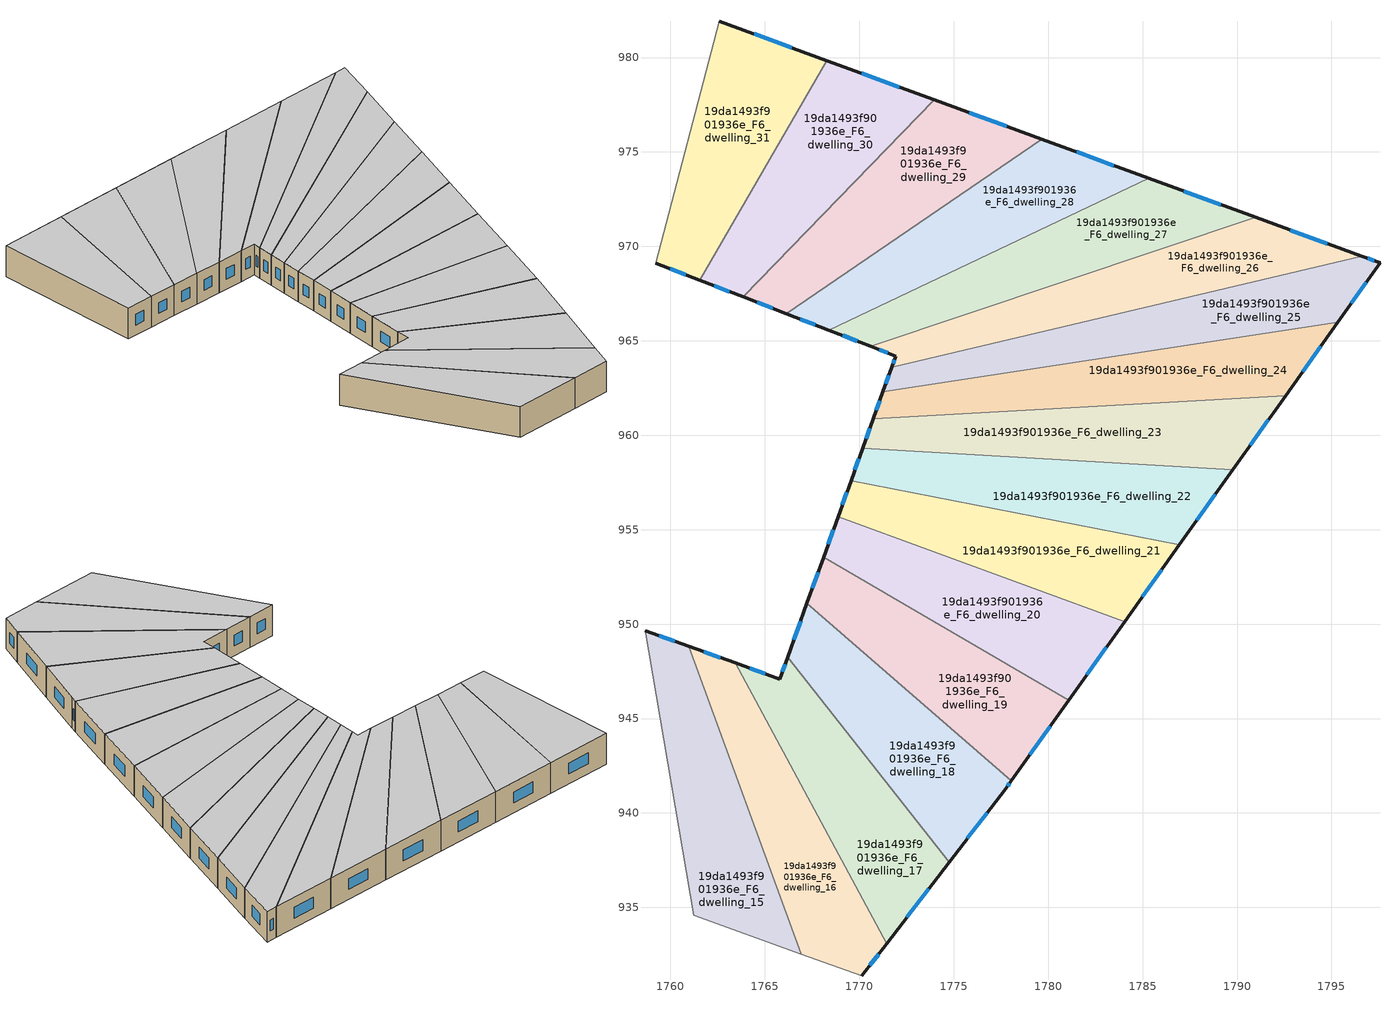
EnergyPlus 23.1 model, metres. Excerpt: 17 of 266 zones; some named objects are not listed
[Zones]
19da1493f901936e_F6_dwelling_15
 floor to 19da1493f901936e_F5_dwelling_15 (EU_floor_Construction): 1760.98,948.82 1766.92,932.53 1761.23,934.58 1758.65,949.65 z18
 wall outside (EU_wall_Construction): 1760.98,948.82 1758.65,949.65 z18:21
 wall to 19da1493f901936e_F6_dwelling_16 (EU_wall_Construction): 1766.92,932.53 1760.98,948.82 z18:21
 wall adiabatic (EU_wall_Construction): 1761.23,934.58 1766.92,932.53 z18:21
 wall to 19da1493f901936e_F6_dwelling_14 (EU_wall_Construction): 1758.65,949.65 1761.23,934.58 z18:21
 window (EU_Window_Construction): 1760.22,949.09 1759.41,949.38 z18.98:20.02
 ceiling to 19da1493f901936e_F7_dwelling_15 (EU_floor_Construction): 1766.92,932.53 1760.98,948.82 1758.65,949.65 1761.23,934.58 z21
19da1493f901936e_F6_dwelling_16
 floor to 19da1493f901936e_F5_dwelling_16 (EU_floor_Construction): 1763.42,947.94 1771.44,933.08 1770.13,931.38 1766.92,932.53 1760.98,948.82 z18
 wall outside (EU_wall_Construction): 1763.42,947.94 1760.98,948.82 / 1770.13,931.38 1771.44,933.08 z18:21
 wall to 19da1493f901936e_F6_dwelling_17 (EU_wall_Construction): 1771.44,933.08 1763.42,947.94 z18:21
 wall adiabatic (EU_wall_Construction): 1766.92,932.53 1770.13,931.38 z18:21
 window (EU_Window_Construction): 1762.63,948.23 1761.77,948.54 / 1770.56,931.93 1771.02,932.53 z18.98:20.02
 ceiling to 19da1493f901936e_F7_dwelling_16 (EU_floor_Construction): 1770.13,931.38 1771.44,933.08 1763.42,947.94 1760.98,948.82 1766.92,932.53 z21
19da1493f901936e_F6_dwelling_17
 floor to 19da1493f901936e_F5_dwelling_17 (EU_floor_Construction): 1766.2,948.24 1774.75,937.38 1771.44,933.08 1763.42,947.94 1765.79,947.09 z18
 wall outside (EU_wall_Construction): 1766.2,948.24 1765.79,947.09 1763.42,947.94 / 1771.44,933.08 1774.75,937.38 z18:21
 wall to 19da1493f901936e_F6_dwelling_18 (EU_wall_Construction): 1774.75,937.38 1766.2,948.24 z18:21
 window (EU_Window_Construction): 1765.02,947.37 1764.19,947.67 / 1766.07,947.87 1765.93,947.47 / 1772.52,934.48 1773.68,935.99 z18.98:20.02
 ceiling to 19da1493f901936e_F7_dwelling_17 (EU_floor_Construction): 1771.44,933.08 1774.75,937.38 1766.2,948.24 1765.79,947.09 1763.42,947.94 z21
19da1493f901936e_F6_dwelling_18
 floor to 19da1493f901936e_F5_dwelling_18 (EU_floor_Construction): 1778.05,941.7 1777.75,941.29 1774.75,937.38 1766.2,948.24 1767.23,951.09 z18
 wall outside (EU_wall_Construction): 1767.23,951.09 1766.2,948.24 / 1774.75,937.38 1777.75,941.29 1778.05,941.7 z18:21
 wall to 19da1493f901936e_F6_dwelling_19 (EU_wall_Construction): 1778.05,941.7 1767.23,951.09 z18:21
 window (EU_Window_Construction): 1766.89,950.17 1766.54,949.17 / 1777.85,941.42 1777.95,941.57 / 1775.73,938.65 1776.78,940.02 z18.98:20.02
 ceiling to 19da1493f901936e_F7_dwelling_18 (EU_floor_Construction): 1774.75,937.38 1777.75,941.29 1778.05,941.7 1767.23,951.09 1766.2,948.24 z21
19da1493f901936e_F6_dwelling_19
 floor to 19da1493f901936e_F5_dwelling_19 (EU_floor_Construction): 1781.09,945.98 1778.05,941.7 1767.23,951.09 1768.11,953.54 z18
 wall outside (EU_wall_Construction): 1768.11,953.54 1767.23,951.09 / 1778.05,941.7 1781.09,945.98 z18:21
 wall to 19da1493f901936e_F6_dwelling_20 (EU_wall_Construction): 1781.09,945.98 1768.11,953.54 z18:21
 window (EU_Window_Construction): 1767.82,952.75 1767.51,951.89 / 1779.04,943.09 1780.1,944.59 z18.98:20.02
 ceiling to 19da1493f901936e_F7_dwelling_19 (EU_floor_Construction): 1778.05,941.7 1781.09,945.98 1768.11,953.54 1767.23,951.09 z21
19da1493f901936e_F6_dwelling_20
 floor to 19da1493f901936e_F5_dwelling_20 (EU_floor_Construction): 1784.05,950.13 1781.09,945.98 1768.11,953.54 1768.88,955.69 z18
 wall outside (EU_wall_Construction): 1768.88,955.69 1768.11,953.54 / 1781.09,945.98 1784.05,950.13 z18:21
 wall to 19da1493f901936e_F6_dwelling_21 (EU_wall_Construction): 1784.05,950.13 1768.88,955.69 z18:21
 window (EU_Window_Construction): 1768.63,954.99 1768.36,954.24 / 1782.05,947.33 1783.09,948.78 z18.98:20.02
 ceiling to 19da1493f901936e_F7_dwelling_20 (EU_floor_Construction): 1781.09,945.98 1784.05,950.13 1768.88,955.69 1768.11,953.54 z21
19da1493f901936e_F6_dwelling_21
 floor to 19da1493f901936e_F5_dwelling_21 (EU_floor_Construction): 1786.94,954.2 1784.05,950.13 1768.88,955.69 1769.57,957.6 z18
 wall outside (EU_wall_Construction): 1769.57,957.6 1768.88,955.69 / 1784.05,950.13 1786.94,954.2 z18:21
 wall to 19da1493f901936e_F6_dwelling_22 (EU_wall_Construction): 1786.94,954.2 1769.57,957.6 z18:21
 window (EU_Window_Construction): 1769.34,956.98 1769.1,956.31 / 1784.99,951.46 1786,952.88 z18.98:20.02
 ceiling to 19da1493f901936e_F7_dwelling_21 (EU_floor_Construction): 1784.05,950.13 1786.94,954.2 1769.57,957.6 1768.88,955.69 z21
19da1493f901936e_F6_dwelling_22
 floor to 19da1493f901936e_F5_dwelling_22 (EU_floor_Construction): 1789.78,958.18 1786.94,954.2 1769.57,957.6 1770.18,959.32 z18
 wall outside (EU_wall_Construction): 1770.18,959.32 1769.57,957.6 / 1786.94,954.2 1789.78,958.18 z18:21
 wall to 19da1493f901936e_F6_dwelling_23 (EU_wall_Construction): 1789.78,958.18 1770.18,959.32 z18:21
 window (EU_Window_Construction): 1769.98,958.76 1769.77,958.16 / 1787.87,955.49 1788.86,956.89 z18.98:20.02
 ceiling to 19da1493f901936e_F7_dwelling_22 (EU_floor_Construction): 1786.94,954.2 1789.78,958.18 1770.18,959.32 1769.57,957.6 z21
19da1493f901936e_F6_dwelling_23
 floor to 19da1493f901936e_F5_dwelling_23 (EU_floor_Construction): 1792.57,962.11 1789.78,958.18 1770.18,959.32 1770.74,960.88 z18
 wall outside (EU_wall_Construction): 1770.74,960.88 1770.18,959.32 / 1789.78,958.18 1792.57,962.11 z18:21
 wall to 19da1493f901936e_F6_dwelling_24 (EU_wall_Construction): 1792.57,962.11 1770.74,960.88 z18:21
 window (EU_Window_Construction): 1770.56,960.37 1770.36,959.83 / 1790.69,959.46 1791.67,960.83 z18.98:20.02
 ceiling to 19da1493f901936e_F7_dwelling_23 (EU_floor_Construction): 1789.78,958.18 1792.57,962.11 1770.74,960.88 1770.18,959.32 z21
19da1493f901936e_F6_dwelling_24
 floor to 19da1493f901936e_F5_dwelling_24 (EU_floor_Construction): 1795.33,965.97 1792.57,962.11 1770.74,960.88 1771.25,962.29 z18
 wall outside (EU_wall_Construction): 1771.25,962.29 1770.74,960.88 / 1792.57,962.11 1795.33,965.97 z18:21
 wall to 19da1493f901936e_F6_dwelling_25 (EU_wall_Construction): 1795.33,965.97 1771.25,962.29 z18:21
 window (EU_Window_Construction): 1771.08,961.83 1770.91,961.34 / 1793.47,963.36 1794.43,964.72 z18.98:20.02
 ceiling to 19da1493f901936e_F7_dwelling_24 (EU_floor_Construction): 1792.57,962.11 1795.33,965.97 1771.25,962.29 1770.74,960.88 z21
19da1493f901936e_F6_dwelling_25
 floor to 19da1493f901936e_F5_dwelling_25 (EU_floor_Construction): 1797.57,969.12 1795.33,965.97 1771.25,962.29 1771.72,963.6 1796.6,969.48 z18
 wall outside (EU_wall_Construction): 1771.72,963.6 1771.25,962.29 / 1795.33,965.97 1797.57,969.12 1796.6,969.48 z18:21
 wall to 19da1493f901936e_F6_dwelling_26 (EU_wall_Construction): 1796.6,969.48 1771.72,963.6 z18:21
 window (EU_Window_Construction): 1771.57,963.18 1771.4,962.72 / 1797.26,969.24 1796.92,969.36 / 1796.06,967 1796.84,968.1 z18.98:20.02
 ceiling to 19da1493f901936e_F7_dwelling_25 (EU_floor_Construction): 1795.33,965.97 1797.57,969.12 1796.6,969.48 1771.72,963.6 1771.25,962.29 z21
19da1493f901936e_F6_dwelling_26
 floor to 19da1493f901936e_F5_dwelling_26 (EU_floor_Construction): 1796.6,969.48 1771.72,963.6 1771.93,964.2 1770.62,964.7 1790.99,971.53 z18
 wall outside (EU_wall_Construction): 1770.62,964.7 1771.93,964.2 1771.72,963.6 / 1796.6,969.48 1790.99,971.53 z18:21
 wall to 19da1493f901936e_F6_dwelling_27 (EU_wall_Construction): 1790.99,971.53 1770.62,964.7 z18:21
 window (EU_Window_Construction): 1771.86,964 1771.79,963.79 / 1771.05,964.54 1771.5,964.36 / 1794.78,970.15 1792.81,970.87 z18.98:20.02
 ceiling to 19da1493f901936e_F7_dwelling_26 (EU_floor_Construction): 1796.6,969.48 1790.99,971.53 1770.62,964.7 1771.93,964.2 1771.72,963.6 z21
19da1493f901936e_F6_dwelling_27
 floor to 19da1493f901936e_F5_dwelling_27 (EU_floor_Construction): 1790.99,971.53 1770.62,964.7 1768.4,965.57 1785.33,973.6 z18
 wall outside (EU_wall_Construction): 1768.4,965.57 1770.62,964.7 / 1790.99,971.53 1785.33,973.6 z18:21
 wall to 19da1493f901936e_F6_dwelling_28 (EU_wall_Construction): 1785.33,973.6 1768.4,965.57 z18:21
 window (EU_Window_Construction): 1769.12,965.29 1769.9,964.98 / 1789.15,972.21 1787.17,972.93 z18.98:20.02
 ceiling to 19da1493f901936e_F7_dwelling_27 (EU_floor_Construction): 1790.99,971.53 1785.33,973.6 1768.4,965.57 1770.62,964.7 z21
19da1493f901936e_F6_dwelling_28
 floor to 19da1493f901936e_F5_dwelling_28 (EU_floor_Construction): 1785.33,973.6 1768.4,965.57 1766.15,966.44 1779.66,975.68 z18
 wall outside (EU_wall_Construction): 1766.15,966.44 1768.4,965.57 / 1785.33,973.6 1779.66,975.68 z18:21
 wall to 19da1493f901936e_F6_dwelling_29 (EU_wall_Construction): 1779.66,975.68 1766.15,966.44 z18:21
 window (EU_Window_Construction): 1766.88,966.16 1767.66,965.85 / 1783.49,974.28 1781.5,975 z18.98:20.02
 ceiling to 19da1493f901936e_F7_dwelling_28 (EU_floor_Construction): 1785.33,973.6 1779.66,975.68 1766.15,966.44 1768.4,965.57 z21
19da1493f901936e_F6_dwelling_29
 floor to 19da1493f901936e_F5_dwelling_29 (EU_floor_Construction): 1779.66,975.68 1766.15,966.44 1763.87,967.32 1773.98,977.76 z18
 wall outside (EU_wall_Construction): 1763.87,967.32 1766.15,966.44 / 1779.66,975.68 1773.98,977.76 z18:21
 wall to 19da1493f901936e_F6_dwelling_30 (EU_wall_Construction): 1773.98,977.76 1763.87,967.32 z18:21
 window (EU_Window_Construction): 1764.61,967.03 1765.4,966.73 / 1777.81,976.36 1775.83,977.08 z18.98:20.02
 ceiling to 19da1493f901936e_F7_dwelling_29 (EU_floor_Construction): 1779.66,975.68 1773.98,977.76 1763.87,967.32 1766.15,966.44 z21
19da1493f901936e_F6_dwelling_30
 floor to 19da1493f901936e_F5_dwelling_30 (EU_floor_Construction): 1773.98,977.76 1763.87,967.32 1761.56,968.22 1768.29,979.84 z18
 wall outside (EU_wall_Construction): 1761.56,968.22 1763.87,967.32 / 1773.98,977.76 1768.29,979.84 z18:21
 wall to 19da1493f901936e_F6_dwelling_31 (EU_wall_Construction): 1768.29,979.84 1761.56,968.22 z18:21
 window (EU_Window_Construction): 1762.31,967.93 1763.12,967.61 / 1772.13,978.44 1770.14,979.17 z18.98:20.02
 ceiling to 19da1493f901936e_F7_dwelling_30 (EU_floor_Construction): 1763.87,967.32 1773.98,977.76 1768.29,979.84 1761.56,968.22 z21
19da1493f901936e_F6_dwelling_31
 floor to 19da1493f901936e_F5_dwelling_31 (EU_floor_Construction): 1768.29,979.84 1761.56,968.22 1759.23,969.12 1762.58,981.93 z18
 wall outside (EU_wall_Construction): 1759.23,969.12 1761.56,968.22 / 1768.29,979.84 1762.58,981.93 z18:21
 wall to 19da1493f901936e_F6_dwelling_32 (EU_wall_Construction): 1762.58,981.93 1759.23,969.12 z18:21
 window (EU_Window_Construction): 1759.99,968.83 1760.8,968.51 / 1766.43,980.52 1764.44,981.25 z18.98:20.02
 ceiling to 19da1493f901936e_F7_dwelling_31 (EU_floor_Construction): 1761.56,968.22 1768.29,979.84 1762.58,981.93 1759.23,969.12 z21
[Building]
EU S2 Campaign: North Axis=0; Terrain=City; Solar Distribution=FullExterior
[Site:Location]
Bologna: Latitude=44.5; Longitude=11.25; Time Zone=1; Elevation=37
[SizingPeriod:WeatherFileDays]
AnnualSizingPeriod: Begin Month=1; Begin Day of Month=1; End Month=12; End Day of Month=31; Day of Week for Start Day=Monday; Use Weather File Daylight Saving Period=No; Use Weather File Rain and Snow Indicators=No
[MATERIAL]
EU_InternalMass_Material: Roughness=MediumRough; Thickness=0.1; Conductivity=1; Density=1800; Specific Heat=900; Thermal Absorptance=0.9; Solar Absorptance=0.7; Visible Absorptance=0.7
[MATERIAL:NOMASS] Roughness=MediumRough; Thermal Absorptance=0.9; Solar Absorptance=0.7; Visible Absorptance=0.7
Name | Thermal Resistance
EU_wall_NoMass | 0.905828
EU_floor_NoMass | 0.67114
[WINDOWMATERIAL:SIMPLEGLAZINGSYSTEM]
EU_Window_SimpleGlazing: UFactor=4.52486; Solar Heat Gain Coefficient=0.85; Visible Transmittance=0.85
[CONSTRUCTION]
EU_wall_Construction: EU_wall_NoMass
EU_floor_Construction: EU_floor_NoMass
EU_Window_Construction: EU_Window_SimpleGlazing
EU_InternalMass_Construction: EU_InternalMass_Material
[ZONE] Type=1; Multiplier=1; Ceiling Height=autocalculate; Floor Area=autocalculate; Part of Total Floor Area=Yes
Name | Volume
19da1493f901936e_F6_dwelling_15 | 169.939
19da1493f901936e_F6_dwelling_16 | 169.956
19da1493f901936e_F6_dwelling_17 | 169.931
19da1493f901936e_F6_dwelling_18 | 169.948
19da1493f901936e_F6_dwelling_19 | 169.945
19da1493f901936e_F6_dwelling_20 | 169.964
19da1493f901936e_F6_dwelling_21 | 169.92
19da1493f901936e_F6_dwelling_22 | 169.934
19da1493f901936e_F6_dwelling_23 | 169.97
19da1493f901936e_F6_dwelling_24 | 169.978
19da1493f901936e_F6_dwelling_25 | 169.907
19da1493f901936e_F6_dwelling_26 | 169.943
19da1493f901936e_F6_dwelling_27; 19da1493f901936e_F6_dwelling_31 | 169.923
19da1493f901936e_F6_dwelling_28 | 169.941
19da1493f901936e_F6_dwelling_29 | 169.963
19da1493f901936e_F6_dwelling_30 | 169.968
[INTERNALMASS] Construction=EU_InternalMass_Construction
Name | Zone or ZoneList | Surface Area
19da1493f901936e_F6_dwelling_15_EU_InternalMass | 19da1493f901936e_F6_dwelling_15 | 56.6466
19da1493f901936e_F6_dwelling_16_EU_InternalMass | 19da1493f901936e_F6_dwelling_16 | 56.6522
19da1493f901936e_F6_dwelling_17_EU_InternalMass | 19da1493f901936e_F6_dwelling_17 | 56.6441
19da1493f901936e_F6_dwelling_18_EU_InternalMass | 19da1493f901936e_F6_dwelling_18 | 56.649
19da1493f901936e_F6_dwelling_19_EU_InternalMass | 19da1493f901936e_F6_dwelling_19 | 56.6483
19da1493f901936e_F6_dwelling_20_EU_InternalMass | 19da1493f901936e_F6_dwelling_20 | 56.6547
19da1493f901936e_F6_dwelling_21_EU_InternalMass | 19da1493f901936e_F6_dwelling_21 | 56.6399
19da1493f901936e_F6_dwelling_22_EU_InternalMass | 19da1493f901936e_F6_dwelling_22 | 56.6446
19da1493f901936e_F6_dwelling_23_EU_InternalMass | 19da1493f901936e_F6_dwelling_23 | 56.657
19da1493f901936e_F6_dwelling_24_EU_InternalMass | 19da1493f901936e_F6_dwelling_24 | 56.659
19da1493f901936e_F6_dwelling_25_EU_InternalMass | 19da1493f901936e_F6_dwelling_25 | 56.636
19da1493f901936e_F6_dwelling_26_EU_InternalMass | 19da1493f901936e_F6_dwelling_26 | 56.6475
19da1493f901936e_F6_dwelling_27_EU_InternalMass | 19da1493f901936e_F6_dwelling_27 | 56.6412
19da1493f901936e_F6_dwelling_28_EU_InternalMass | 19da1493f901936e_F6_dwelling_28 | 56.647
19da1493f901936e_F6_dwelling_29_EU_InternalMass | 19da1493f901936e_F6_dwelling_29 | 56.654
19da1493f901936e_F6_dwelling_30_EU_InternalMass | 19da1493f901936e_F6_dwelling_30 | 56.6561
19da1493f901936e_F6_dwelling_31_EU_InternalMass | 19da1493f901936e_F6_dwelling_31 | 56.641
[OTHEREQUIPMENT] Fuel Type=Electricity; Design Level Calculation Method=Watts/Area; Power per Zone Floor Area=1; Fraction Latent=0; Fraction Radiant=0; Fraction Lost=0; Carbon Dioxide Generation Rate=0; EndUse Subcategory=EU_Step8_InternalGains
Name | Zone or ZoneList or Space or SpaceList | Schedule
EU_Step8_InternalGain_19da1493f901936e_F6_dwelling_15_f000 | 19da1493f901936e_F6_dwelling_15 | EU_Step8_GainSchedule_19da1493f901936e_F6_dwelling_15_f000
EU_Step8_InternalGain_19da1493f901936e_F6_dwelling_16_f000 | 19da1493f901936e_F6_dwelling_16 | EU_Step8_GainSchedule_19da1493f901936e_F6_dwelling_16_f000
EU_Step8_InternalGain_19da1493f901936e_F6_dwelling_17_f000 | 19da1493f901936e_F6_dwelling_17 | EU_Step8_GainSchedule_19da1493f901936e_F6_dwelling_17_f000
EU_Step8_InternalGain_19da1493f901936e_F6_dwelling_18_f000 | 19da1493f901936e_F6_dwelling_18 | EU_Step8_GainSchedule_19da1493f901936e_F6_dwelling_18_f000
EU_Step8_InternalGain_19da1493f901936e_F6_dwelling_19_f000 | 19da1493f901936e_F6_dwelling_19 | EU_Step8_GainSchedule_19da1493f901936e_F6_dwelling_19_f000
EU_Step8_InternalGain_19da1493f901936e_F6_dwelling_20_f000 | 19da1493f901936e_F6_dwelling_20 | EU_Step8_GainSchedule_19da1493f901936e_F6_dwelling_20_f000
EU_Step8_InternalGain_19da1493f901936e_F6_dwelling_21_f000 | 19da1493f901936e_F6_dwelling_21 | EU_Step8_GainSchedule_19da1493f901936e_F6_dwelling_21_f000
EU_Step8_InternalGain_19da1493f901936e_F6_dwelling_22_f000 | 19da1493f901936e_F6_dwelling_22 | EU_Step8_GainSchedule_19da1493f901936e_F6_dwelling_22_f000
EU_Step8_InternalGain_19da1493f901936e_F6_dwelling_23_f000 | 19da1493f901936e_F6_dwelling_23 | EU_Step8_GainSchedule_19da1493f901936e_F6_dwelling_23_f000
EU_Step8_InternalGain_19da1493f901936e_F6_dwelling_24_f000 | 19da1493f901936e_F6_dwelling_24 | EU_Step8_GainSchedule_19da1493f901936e_F6_dwelling_24_f000
EU_Step8_InternalGain_19da1493f901936e_F6_dwelling_25_f000 | 19da1493f901936e_F6_dwelling_25 | EU_Step8_GainSchedule_19da1493f901936e_F6_dwelling_25_f000
EU_Step8_InternalGain_19da1493f901936e_F6_dwelling_26_f000 | 19da1493f901936e_F6_dwelling_26 | EU_Step8_GainSchedule_19da1493f901936e_F6_dwelling_26_f000
EU_Step8_InternalGain_19da1493f901936e_F6_dwelling_27_f000 | 19da1493f901936e_F6_dwelling_27 | EU_Step8_GainSchedule_19da1493f901936e_F6_dwelling_27_f000
EU_Step8_InternalGain_19da1493f901936e_F6_dwelling_28_f000 | 19da1493f901936e_F6_dwelling_28 | EU_Step8_GainSchedule_19da1493f901936e_F6_dwelling_28_f000
EU_Step8_InternalGain_19da1493f901936e_F6_dwelling_29_f000 | 19da1493f901936e_F6_dwelling_29 | EU_Step8_GainSchedule_19da1493f901936e_F6_dwelling_29_f000
EU_Step8_InternalGain_19da1493f901936e_F6_dwelling_30_f000 | 19da1493f901936e_F6_dwelling_30 | EU_Step8_GainSchedule_19da1493f901936e_F6_dwelling_30_f000
EU_Step8_InternalGain_19da1493f901936e_F6_dwelling_31_f000 | 19da1493f901936e_F6_dwelling_31 | EU_Step8_GainSchedule_19da1493f901936e_F6_dwelling_31_f000
[ZONEVENTILATION:DESIGNFLOWRATE] Schedule=EU_AlwaysOn; Design Flow Rate Calculation Method=AirChanges/Hour; Air Changes per Hour=0.73129; Ventilation Type=Natural; Fan Pressure Rise=0; Fan Total Efficiency=1; Constant Term Coefficient=1; Temperature Term Coefficient=0; Velocity Term Coefficient=0; Velocity Squared Term Coefficient=0; Minimum Indoor Temperature=-100; Maximum Indoor Temperature=100; Delta Temperature=-100; Minimum Outdoor Temperature=-100; Maximum Outdoor Temperature=100; Maximum Wind Speed=40
Name | Zone or ZoneList or Space or SpaceList
EU_ConstantAir_19da1493f901936e_F6_dwelling_15 | 19da1493f901936e_F6_dwelling_15
EU_ConstantAir_19da1493f901936e_F6_dwelling_16 | 19da1493f901936e_F6_dwelling_16
EU_ConstantAir_19da1493f901936e_F6_dwelling_17 | 19da1493f901936e_F6_dwelling_17
EU_ConstantAir_19da1493f901936e_F6_dwelling_18 | 19da1493f901936e_F6_dwelling_18
EU_ConstantAir_19da1493f901936e_F6_dwelling_19 | 19da1493f901936e_F6_dwelling_19
EU_ConstantAir_19da1493f901936e_F6_dwelling_20 | 19da1493f901936e_F6_dwelling_20
EU_ConstantAir_19da1493f901936e_F6_dwelling_21 | 19da1493f901936e_F6_dwelling_21
EU_ConstantAir_19da1493f901936e_F6_dwelling_22 | 19da1493f901936e_F6_dwelling_22
EU_ConstantAir_19da1493f901936e_F6_dwelling_23 | 19da1493f901936e_F6_dwelling_23
EU_ConstantAir_19da1493f901936e_F6_dwelling_24 | 19da1493f901936e_F6_dwelling_24
EU_ConstantAir_19da1493f901936e_F6_dwelling_25 | 19da1493f901936e_F6_dwelling_25
EU_ConstantAir_19da1493f901936e_F6_dwelling_26 | 19da1493f901936e_F6_dwelling_26
EU_ConstantAir_19da1493f901936e_F6_dwelling_27 | 19da1493f901936e_F6_dwelling_27
EU_ConstantAir_19da1493f901936e_F6_dwelling_28 | 19da1493f901936e_F6_dwelling_28
EU_ConstantAir_19da1493f901936e_F6_dwelling_29 | 19da1493f901936e_F6_dwelling_29
EU_ConstantAir_19da1493f901936e_F6_dwelling_30 | 19da1493f901936e_F6_dwelling_30
EU_ConstantAir_19da1493f901936e_F6_dwelling_31 | 19da1493f901936e_F6_dwelling_31
[HVACTEMPLATE:ZONE:IDEALLOADSAIRSYSTEM] System Availability Schedule=EU_AlwaysOn; Maximum Heating Supply Air Temperature=50; Minimum Cooling Supply Air Temperature=13; Maximum Heating Supply Air Humidity Ratio=0.0156; Minimum Cooling Supply Air Humidity Ratio=0.0077; Heating Limit=NoLimit; Cooling Limit=NoLimit; Heating Availability Schedule=EU_AlwaysOn; Cooling Availability Schedule=EU_CoolingOff; Dehumidification Control Type=ConstantSensibleHeatRatio; Cooling Sensible Heat Ratio=0.7; Dehumidification Setpoint=60; Humidification Control Type=None; Humidification Setpoint=30; Outdoor Air Method=None; Outdoor Air Flow Rate per Person=0.00944; Outdoor Air Flow Rate per Zone Floor Area=0; Outdoor Air Flow Rate per Zone=0; Demand Controlled Ventilation Type=None; Outdoor Air Economizer Type=NoEconomizer; Heat Recovery Type=None; Sensible Heat Recovery Effectiveness=0.7; Latent Heat Recovery Effectiveness=0.65
Name | Template Thermostat
19da1493f901936e_F6_dwelling_15 | EU_HeatOnly_19da1493f901936e_F6_dwelling_15
19da1493f901936e_F6_dwelling_16 | EU_HeatOnly_19da1493f901936e_F6_dwelling_16
19da1493f901936e_F6_dwelling_17 | EU_HeatOnly_19da1493f901936e_F6_dwelling_17
19da1493f901936e_F6_dwelling_18 | EU_HeatOnly_19da1493f901936e_F6_dwelling_18
19da1493f901936e_F6_dwelling_19 | EU_HeatOnly_19da1493f901936e_F6_dwelling_19
19da1493f901936e_F6_dwelling_20 | EU_HeatOnly_19da1493f901936e_F6_dwelling_20
19da1493f901936e_F6_dwelling_21 | EU_HeatOnly_19da1493f901936e_F6_dwelling_21
19da1493f901936e_F6_dwelling_22 | EU_HeatOnly_19da1493f901936e_F6_dwelling_22
19da1493f901936e_F6_dwelling_23 | EU_HeatOnly_19da1493f901936e_F6_dwelling_23
19da1493f901936e_F6_dwelling_24 | EU_HeatOnly_19da1493f901936e_F6_dwelling_24
19da1493f901936e_F6_dwelling_25 | EU_HeatOnly_19da1493f901936e_F6_dwelling_25
19da1493f901936e_F6_dwelling_26 | EU_HeatOnly_19da1493f901936e_F6_dwelling_26
19da1493f901936e_F6_dwelling_27 | EU_HeatOnly_19da1493f901936e_F6_dwelling_27
19da1493f901936e_F6_dwelling_28 | EU_HeatOnly_19da1493f901936e_F6_dwelling_28
19da1493f901936e_F6_dwelling_29 | EU_HeatOnly_19da1493f901936e_F6_dwelling_29
19da1493f901936e_F6_dwelling_30 | EU_HeatOnly_19da1493f901936e_F6_dwelling_30
19da1493f901936e_F6_dwelling_31 | EU_HeatOnly_19da1493f901936e_F6_dwelling_31
[SIZING:ZONE] Zone Cooling Design Supply Air Temperature Input Method=SupplyAirTemperature; Zone Cooling Design Supply Air Temperature=13; Zone Heating Design Supply Air Temperature Input Method=SupplyAirTemperature; Zone Heating Design Supply Air Temperature=50; Zone Cooling Design Supply Air Humidity Ratio=0.008; Zone Heating Design Supply Air Humidity Ratio=0.008; Cooling Design Air Flow Method=DesignDay; Cooling Design Air Flow Rate=0; Cooling Minimum Air Flow per Zone Floor Area=0.000762; Cooling Minimum Air Flow=0; Cooling Minimum Air Flow Fraction=0.2; Heating Design Air Flow Method=DesignDay; Heating Design Air Flow Rate=0; Heating Maximum Air Flow per Zone Floor Area=0.002032; Heating Maximum Air Flow=0.141576; Heating Maximum Air Flow Fraction=0.3; Account for Dedicated Outdoor Air System=No; Dedicated Outdoor Air System Control Strategy=NeutralSupplyAir; Dedicated Outdoor Air Low Setpoint Temperature for Design=autosize; Dedicated Outdoor Air High Setpoint Temperature for Design=autosize; Zone Load Sizing Method=Sensible Load Only No Latent Load; Zone Latent Cooling Design Supply Air Humidity Ratio Input Method=HumidityRatioDifference; Zone Cooling Design Supply Air Humidity Ratio Difference=0.005; Zone Latent Heating Design Supply Air Humidity Ratio Input Method=HumidityRatioDifference; Zone Humidification Design Supply Air Humidity Ratio Difference=0.005
19da1493f901936e_F6_dwelling_15; 19da1493f901936e_F6_dwelling_16; 19da1493f901936e_F6_dwelling_17; 19da1493f901936e_F6_dwelling_18; 19da1493f901936e_F6_dwelling_19; 19da1493f901936e_F6_dwelling_20; 19da1493f901936e_F6_dwelling_21; 19da1493f901936e_F6_dwelling_22; 19da1493f901936e_F6_dwelling_23; 19da1493f901936e_F6_dwelling_24; 19da1493f901936e_F6_dwelling_25; 19da1493f901936e_F6_dwelling_26; 19da1493f901936e_F6_dwelling_27; 19da1493f901936e_F6_dwelling_28; 19da1493f901936e_F6_dwelling_29; 19da1493f901936e_F6_dwelling_30; 19da1493f901936e_F6_dwelling_31
[SCHEDULE:CONSTANT]
Name | Hourly Value
EU_AlwaysOn | 1
EU_CoolingOff | 0
[SCHEDULE:FILE] Column Number=1; Rows to Skip at Top=0; Number of Hours of Data=8760; Column Separator=Comma; Interpolate to Timestep=No; Minutes per Item=60; Adjust Schedule for Daylight Savings=Yes
Name | File
EU_Step8_GainSchedule_19da1493f901936e_F6_dwelling_15_f000 | ../../schedules/19da1493f901936e/19da1493f901936e_F6_dwelling_15_f000_gain.csv
EU_Step8_GainSchedule_19da1493f901936e_F6_dwelling_16_f000 | ../../schedules/19da1493f901936e/19da1493f901936e_F6_dwelling_16_f000_gain.csv
EU_Step8_GainSchedule_19da1493f901936e_F6_dwelling_17_f000 | ../../schedules/19da1493f901936e/19da1493f901936e_F6_dwelling_17_f000_gain.csv
EU_Step8_GainSchedule_19da1493f901936e_F6_dwelling_18_f000 | ../../schedules/19da1493f901936e/19da1493f901936e_F6_dwelling_18_f000_gain.csv
EU_Step8_GainSchedule_19da1493f901936e_F6_dwelling_19_f000 | ../../schedules/19da1493f901936e/19da1493f901936e_F6_dwelling_19_f000_gain.csv
EU_Step8_GainSchedule_19da1493f901936e_F6_dwelling_20_f000 | ../../schedules/19da1493f901936e/19da1493f901936e_F6_dwelling_20_f000_gain.csv
EU_Step8_GainSchedule_19da1493f901936e_F6_dwelling_21_f000 | ../../schedules/19da1493f901936e/19da1493f901936e_F6_dwelling_21_f000_gain.csv
EU_Step8_GainSchedule_19da1493f901936e_F6_dwelling_22_f000 | ../../schedules/19da1493f901936e/19da1493f901936e_F6_dwelling_22_f000_gain.csv
EU_Step8_GainSchedule_19da1493f901936e_F6_dwelling_23_f000 | ../../schedules/19da1493f901936e/19da1493f901936e_F6_dwelling_23_f000_gain.csv
EU_Step8_GainSchedule_19da1493f901936e_F6_dwelling_24_f000 | ../../schedules/19da1493f901936e/19da1493f901936e_F6_dwelling_24_f000_gain.csv
EU_Step8_GainSchedule_19da1493f901936e_F6_dwelling_25_f000 | ../../schedules/19da1493f901936e/19da1493f901936e_F6_dwelling_25_f000_gain.csv
EU_Step8_GainSchedule_19da1493f901936e_F6_dwelling_26_f000 | ../../schedules/19da1493f901936e/19da1493f901936e_F6_dwelling_26_f000_gain.csv
EU_Step8_GainSchedule_19da1493f901936e_F6_dwelling_27_f000 | ../../schedules/19da1493f901936e/19da1493f901936e_F6_dwelling_27_f000_gain.csv
EU_Step8_GainSchedule_19da1493f901936e_F6_dwelling_28_f000 | ../../schedules/19da1493f901936e/19da1493f901936e_F6_dwelling_28_f000_gain.csv
EU_Step8_GainSchedule_19da1493f901936e_F6_dwelling_29_f000 | ../../schedules/19da1493f901936e/19da1493f901936e_F6_dwelling_29_f000_gain.csv
EU_Step8_GainSchedule_19da1493f901936e_F6_dwelling_30_f000 | ../../schedules/19da1493f901936e/19da1493f901936e_F6_dwelling_30_f000_gain.csv
EU_Step8_GainSchedule_19da1493f901936e_F6_dwelling_31_f000 | ../../schedules/19da1493f901936e/19da1493f901936e_F6_dwelling_31_f000_gain.csv
